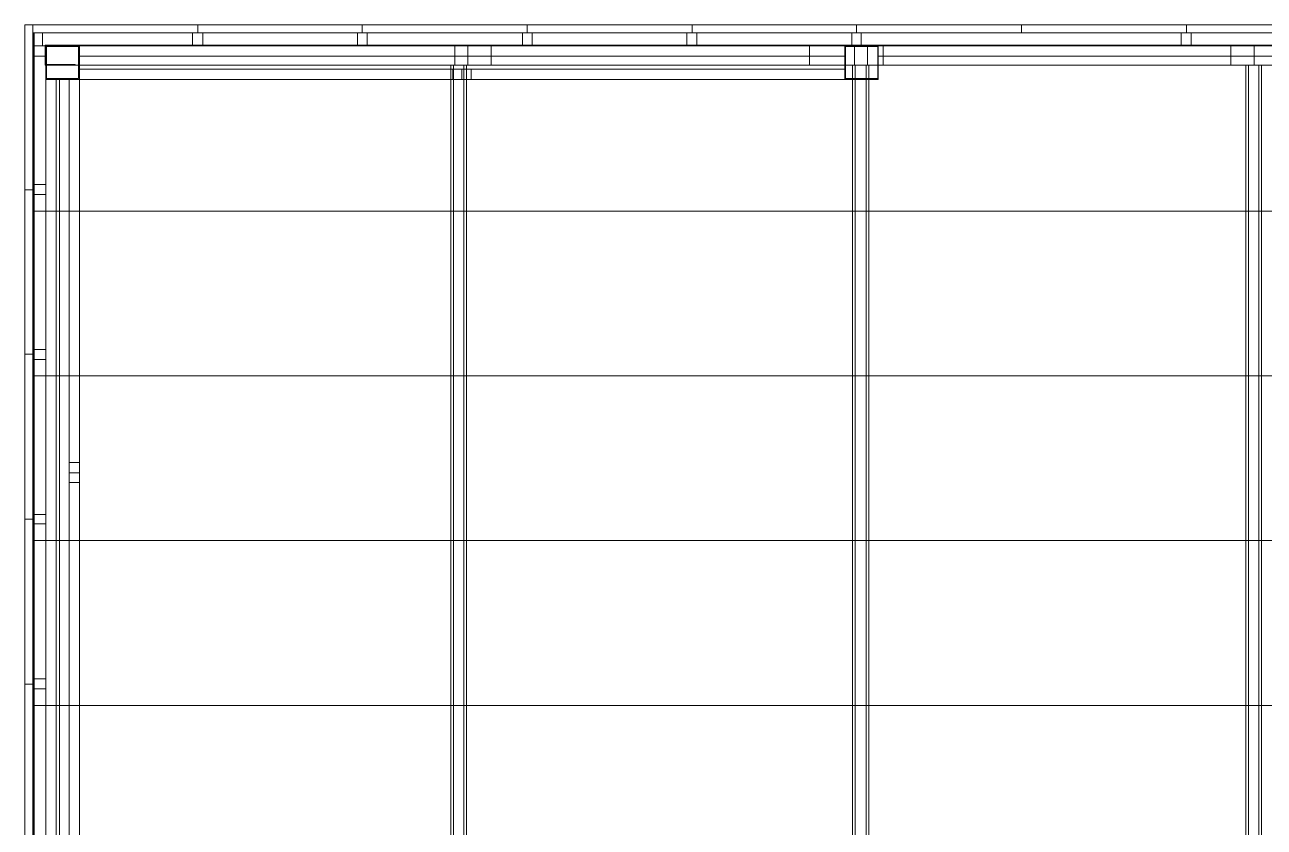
# Model space of a CAD drawing. Header units: centimetres. Extents: x 2816 to 28192, y 2553 to 18332.
# Drawn here: x 6725 to 8636, y 14315 to 15552 of the extents above; entities that cross this region are included whole.
import ezdxf

# ---------------------------------------------------------------- set-up
doc = ezdxf.new("R2010")
doc.units = ezdxf.units.CM
for name, color, linetype in [('PDF_Kaprijatat', 7, 'Continuous'), ('PDF_Paneli', 30, 'Continuous'), ('PDF_Shtyllat e Paneleve', 7, 'Continuous'), ('PDF_Themeli', 7, 'Continuous'), ('PDF_Trajet', 7, 'Continuous')]:
    doc.layers.add(name, color=color, linetype=linetype)
doc.layers.add('PDF_Panel Kulmii', color=7, linetype='Continuous', true_color=0xfafafa)
doc.layers.add('PDF_Shtyllat', color=7, linetype='Continuous', true_color=0xfafafa)

msp = doc.modelspace()

# ---------------------------------------------------------------- linework, layer by layer
at = {"layer": 'PDF_Kaprijatat', "lineweight": 0}
for points in [[(6803.1, 15489.7), (6803.1, 15490.7), (6756.8, 15490.7), (6756.8, 15519.1), (6803.1, 15519.1), (6803.1, 15520.2)], [(6756.8, 15489.7), (6756.8, 15520.2)], [(9246.8, 15520.2), (11735.7, 15520.2), (6756.8, 15520.2), (9246.8, 15520.2)], [(6756.8, 15520.2), (6756.8, 15489.7)], [(6756.8, 15520.2), (6756.8, 15520.2)], [(6756.8, 15520.2), (6756.8, 15520.2)], [(6756.8, 15519.1), (6802, 15519.1), (6803.1, 15519.1)], [(6756.8, 15519.1), (6756.8, 15519.1)], [(6802, 15519.1), (6802, 15520.2), (6803.1, 15520.2)], [(6803.1, 15520.2), (7388.5, 15520.2), (6802, 15520.2)], [(6802, 15520.2), (6802, 15520.2)], [(6802, 15519.1), (6802, 15519.1)], [(6803.1, 15520.2), (6803.1, 15520.2)], [(6803.1, 15519.1), (6803.1, 15519.1)], [(7388.5, 15520.2), (7388.5, 15489.7)], [(7388.5, 15520.2), (7388.5, 15489.7)], [(7388.5, 15520.2), (7388.5, 15520.2)], [(7408.5, 15520.2), (7935.1, 15520.2)], [(7408.5, 15489.7), (7408.5, 15520.2), (7408.5, 15489.7)], [(7408.5, 15520.2), (7408.5, 15520.2)], [(7935.1, 15520.2), (7408.5, 15520.2)], [(7408.5, 15520.2), (7408.5, 15520.2)], [(7408.5, 15520.2), (7408.5, 15520.2)], [(7444.2, 15520.2), (7444.2, 15489.7)], [(7444.2, 15520.2), (8004.4, 15520.2), (8004.4, 15489.7), (7444.2, 15489.7)], [(7444.2, 15520.2), (8004.4, 15520.2)], [(7444.2, 15520.2), (7444.2, 15520.2)], [(7935.1, 15520.2), (7935.1, 15489.7)], [(7935.1, 15520.2), (7935.1, 15520.2)], [(8004.4, 15489.7), (8004.4, 15520.2)], [(8004.4, 15520.2), (8004.4, 15520.2)], [(8584.6, 15520.2), (8024.4, 15520.2)], [(8024.4, 15520.2), (8024.4, 15489.7)], [(8024.4, 15520.2), (8024.4, 15489.7)], [(8024.4, 15520.2), (8584.6, 15520.2)], [(8024.4, 15520.2), (8024.4, 15520.2)], [(8024.4, 15520.2), (8024.4, 15520.2)], [(8620.4, 15489.7), (8620.4, 15520.2), (8048.6, 15520.2)], [(8048.6, 15489.7), (8048.6, 15520.2)], [(8620.4, 15520.2), (8048.6, 15520.2)], [(8048.6, 15520.2), (8048.6, 15520.2)], [(8584.6, 15489.7), (8584.6, 15520.2)], [(8584.6, 15520.2), (8584.6, 15520.2)], [(8620.4, 15520.2), (8620.4, 15520.2)], [(8620.4, 15520.2), (8620.4, 15489.7)], [(8620.4, 15520.2), (8620.4, 15520.2)], [(8620.4, 15520.2), (8620.4, 15520.2)], [(6802, 15490.7), (6756.8, 15490.7)], [(6756.8, 15490.7), (6756.8, 15490.7)], [(9246.8, 15489.7), (6756.8, 15489.7), (11735.7, 15489.7), (9246.8, 15489.7)], [(6756.8, 15489.7), (6756.8, 15489.7)], [(6756.8, 15489.7), (6756.8, 15489.7)], [(6803.1, 15489.7), (6802, 15489.7), (6802, 15490.7), (6803.1, 15490.7)], [(6802, 15490.7), (6802, 15490.7)], [(6802, 15489.7), (7388.5, 15489.7), (6803.1, 15489.7)], [(6802, 15489.7), (6802, 15489.7)], [(6803.1, 15490.7), (6803.1, 15490.7)], [(6803.1, 15489.7), (6803.1, 15489.7)], [(7382.2, 15489.7), (7386.4, 15489.7), (7386.4, 14246.3), (7382.2, 14246.3)], [(7402.2, 15489.7), (7382.2, 15489.7), (7382.2, 14246.3), (7402.2, 14246.3)], [(7382.2, 15489.7), (7382.2, 15489.7)], [(7386.4, 15489.7), (7406.4, 15489.7)], [(7386.4, 15489.7), (7386.4, 15489.7)], [(7388.5, 15489.7), (7388.5, 15489.7)], [(7388.5, 15489.7), (7388.5, 15489.7)], [(7388.5, 15489.7), (7388.5, 15489.7)], [(7406.4, 15489.7), (7402.2, 15489.7), (7402.2, 14246.3), (7406.4, 14246.3), (7406.4, 15489.7)], [(7402.2, 15489.7), (7402.2, 15489.7)], [(7406.4, 15489.7), (7406.4, 15489.7)], [(7408.5, 15489.7), (7935.1, 15489.7)], [(7408.5, 15489.7), (7935.1, 15489.7)], [(7408.5, 15489.7), (7408.5, 15489.7)], [(7408.5, 15489.7), (7408.5, 15489.7)], [(7444.2, 15489.7), (8004.4, 15489.7)], [(7444.2, 15489.7), (7444.2, 15489.7)], [(7935.1, 15489.7), (7935.1, 15489.7)], [(8001.3, 15489.7), (8005.5, 15489.7), (8005.5, 14246.3), (8001.3, 14246.3)], [(8022.3, 15489.7), (8001.3, 15489.7), (8001.3, 14246.3), (8022.3, 14246.3)], [(8001.3, 15489.7), (8001.3, 15489.7)], [(8004.4, 15489.7), (8004.4, 15489.7)], [(8004.4, 15489.7), (8004.4, 15489.7)], [(8005.5, 15489.7), (8026.5, 15489.7)], [(8005.5, 15489.7), (8005.5, 15489.7)], [(8026.5, 15489.7), (8022.3, 15489.7), (8022.3, 14246.3), (8026.5, 14246.3), (8026.5, 15489.7)], [(8022.3, 15489.7), (8022.3, 15489.7)], [(8024.4, 15489.7), (8584.6, 15489.7), (8024.4, 15489.7)], [(8024.4, 15489.7), (8024.4, 15489.7)], [(8024.4, 15489.7), (8024.4, 15489.7)], [(8026.5, 15489.7), (8026.5, 15489.7)], [(8620.4, 15489.7), (8048.6, 15489.7), (8620.4, 15489.7)], [(8048.6, 15489.7), (8048.6, 15489.7)], [(8584.6, 15489.7), (8584.6, 15489.7)], [(8607.7, 15489.7), (8612, 15489.7), (8612, 14246.3), (8607.7, 14246.3)], [(8627.7, 15489.7), (8607.7, 15489.7), (8607.7, 14246.3), (8627.7, 14246.3)], [(8607.7, 15489.7), (8607.7, 15489.7)], [(8612, 15489.7), (8631.9, 15489.7)], [(8612, 15489.7), (8612, 15489.7)], [(8620.4, 15489.7), (8620.4, 15489.7)], [(8620.4, 15489.7), (8620.4, 15489.7)], [(8631.9, 15489.7), (8627.7, 15489.7), (8627.7, 14246.3), (8631.9, 14246.3), (8631.9, 15489.7)], [(8627.7, 15489.7), (8627.7, 15489.7)], [(8631.9, 15489.7), (8631.9, 15489.7)], [(6778.9, 15467.6), (6757.9, 15467.6)], [(6778.9, 14224.2), (6778.9, 15467.6), (6757.9, 15467.6)], [(6757.9, 14224.2), (6778.9, 14224.2), (6778.9, 15467.6)], [(6757.9, 15467.6), (6757.9, 14224.2), (6757.9, 15467.6)], [(6757.9, 15467.6), (6757.9, 15467.6)], [(6778.9, 15467.6), (6778.9, 15467.6)], [(6778.9, 15467.6), (6778.9, 15467.6)], [(6778.9, 15467.6), (6778.9, 15467.6)]]:
    msp.add_lwpolyline(points, dxfattribs=at)
at = {"layer": 'PDF_Panel Kulmii', "lineweight": 0}
for points in [[(6739, 15539.1), (6739, 15519.1)], [(9246.8, 15539.1), (6740, 15539.1), (6739, 15539.1), (9245.7, 15539.1)], [(6739, 15539.1), (6739, 15539.1)], [(6740, 15539.1), (6740, 15519.1)], [(6740, 15539.1), (6740, 15539.1)], [(6739, 15519.1), (6739, 15264.7)], [(9246.8, 15519.1), (6740, 15519.1), (6739, 15519.1), (9245.7, 15519.1)], [(6739, 15519.1), (6739, 15519.1)], [(6740, 15519.1), (9246.8, 15519.1), (9245.7, 15519.1), (6739, 15519.1), (6740, 15519.1)], [(6739, 15519.1), (6739, 15519.1)], [(6740, 15519.1), (6740, 15264.7)], [(6740, 15519.1), (6740, 15519.1)], [(6740, 15519.1), (6740, 15519.1)], [(6740, 15264.7), (9246.8, 15264.7), (9245.7, 15264.7), (6739, 15264.7), (6740, 15264.7)], [(6739, 15264.7), (6739, 15264.7)], [(6739, 15264.7), (6739, 15010.4)], [(9246.8, 15264.7), (6740, 15264.7), (6739, 15264.7), (9245.7, 15264.7)], [(6739, 15264.7), (6739, 15264.7)], [(6740, 15264.7), (6740, 15264.7)], [(6740, 15264.7), (6740, 15010.4)], [(6740, 15264.7), (6740, 15264.7)], [(6740, 15010.4), (9246.8, 15010.4), (9245.7, 15010.4), (6739, 15010.4), (6740, 15010.4)], [(6739, 15010.4), (6739, 15010.4)], [(6739, 15010.4), (6739, 14757.1)], [(9246.8, 15010.4), (6740, 15010.4), (6739, 15010.4), (9245.7, 15010.4)], [(6739, 15010.4), (6739, 15010.4)], [(6740, 15010.4), (6740, 15010.4)], [(6740, 15010.4), (6740, 14757.1)], [(6740, 15010.4), (6740, 15010.4)], [(6740, 14757.1), (9246.8, 14757.1), (9245.7, 14757.1), (6739, 14757.1), (6740, 14757.1)], [(6739, 14757.1), (6739, 14757.1)], [(6739, 14757.1), (6739, 14502.7)], [(9246.8, 14757.1), (6740, 14757.1), (6739, 14757.1), (9245.7, 14757.1)], [(6739, 14757.1), (6739, 14757.1)], [(6740, 14757.1), (6740, 14757.1)], [(6740, 14757.1), (6740, 14502.7)], [(6740, 14757.1), (6740, 14757.1)], [(6740, 14502.7), (9246.8, 14502.7), (9245.7, 14502.7), (6739, 14502.7), (6740, 14502.7)], [(6739, 14502.7), (6739, 14502.7)], [(6739, 14502.7), (6739, 14248.4)], [(9246.8, 14502.7), (6740, 14502.7), (6739, 14502.7), (9245.7, 14502.7)], [(6739, 14502.7), (6739, 14502.7)], [(6740, 14502.7), (6740, 14502.7)], [(6740, 14502.7), (6740, 14248.4)], [(6740, 14502.7), (6740, 14502.7)]]:
    msp.add_lwpolyline(points, dxfattribs=at)
at = {"layer": 'PDF_Paneli', "lineweight": 0}
for points in [[(6725.3, 15551.7), (6737.9, 15551.7), (6737.9, 15297.3), (6725.3, 15297.3), (6725.3, 15551.7), (6725.3, 15297.3)], [(6725.3, 15551.7), (6737.9, 15551.7), (6737.9, 15297.3), (6725.3, 15297.3)], [(6725.3, 15551.7), (6725.3, 15551.7)], [(6737.9, 15539.1), (6992.3, 15539.1), (6737.9, 15539.1), (6737.9, 15551.7)], [(6737.9, 15539.1), (6737.9, 15551.7), (6992.3, 15551.7)], [(6737.9, 15551.7), (6992.3, 15551.7), (6992.3, 15539.1)], [(6737.9, 15551.7), (6737.9, 15551.7)], [(6737.9, 15551.7), (6737.9, 15551.7)], [(6737.9, 15551.7), (6737.9, 15551.7)], [(6737.9, 15539.1), (6737.9, 15539.1)], [(6737.9, 15539.1), (6737.9, 15539.1)], [(6992.3, 15551.7), (6992.3, 15539.1)], [(6992.3, 15551.7), (6992.3, 15551.7)], [(6992.3, 15539.1), (7245.6, 15539.1), (6992.3, 15539.1), (6992.3, 15551.7)], [(6992.3, 15539.1), (6992.3, 15551.7), (7245.6, 15551.7)], [(6992.3, 15551.7), (7245.6, 15551.7), (7245.6, 15539.1)], [(6992.3, 15551.7), (6992.3, 15551.7)], [(6992.3, 15539.1), (6992.3, 15539.1)], [(6992.3, 15539.1), (6992.3, 15539.1)], [(6992.3, 15539.1), (6992.3, 15539.1)], [(7245.6, 15551.7), (7245.6, 15539.1)], [(7245.6, 15551.7), (7245.6, 15551.7)], [(7245.6, 15539.1), (7499.9, 15539.1), (7245.6, 15539.1), (7245.6, 15551.7)], [(7245.6, 15539.1), (7245.6, 15551.7), (7499.9, 15551.7)], [(7245.6, 15551.7), (7499.9, 15551.7), (7499.9, 15539.1)], [(7245.6, 15551.7), (7245.6, 15551.7)], [(7245.6, 15539.1), (7245.6, 15539.1)], [(7245.6, 15539.1), (7245.6, 15539.1)], [(7245.6, 15539.1), (7245.6, 15539.1)], [(7499.9, 15551.7), (7499.9, 15539.1)], [(7499.9, 15551.7), (7499.9, 15551.7)], [(7499.9, 15539.1), (7754.3, 15539.1), (7499.9, 15539.1), (7499.9, 15551.7)], [(7499.9, 15539.1), (7499.9, 15551.7), (7754.3, 15551.7)], [(7499.9, 15551.7), (7754.3, 15551.7), (7754.3, 15539.1)], [(7499.9, 15551.7), (7499.9, 15551.7)], [(7499.9, 15539.1), (7499.9, 15539.1)], [(7499.9, 15539.1), (7499.9, 15539.1)], [(7499.9, 15539.1), (7499.9, 15539.1)], [(7754.3, 15551.7), (7754.3, 15539.1)], [(7754.3, 15551.7), (7754.3, 15551.7)], [(7754.3, 15539.1), (8007.6, 15539.1), (7754.3, 15539.1), (7754.3, 15551.7)], [(7754.3, 15539.1), (7754.3, 15551.7), (8007.6, 15551.7)], [(7754.3, 15551.7), (8007.6, 15551.7), (8007.6, 15539.1)], [(7754.3, 15551.7), (7754.3, 15551.7)], [(7754.3, 15539.1), (7754.3, 15539.1)], [(7754.3, 15539.1), (7754.3, 15539.1)], [(7754.3, 15539.1), (7754.3, 15539.1)], [(8007.6, 15551.7), (8007.6, 15539.1)], [(8007.6, 15551.7), (8007.6, 15551.7)], [(8007.6, 15539.1), (8261.9, 15539.1), (8007.6, 15539.1), (8007.6, 15551.7)], [(8007.6, 15539.1), (8007.6, 15551.7), (8261.9, 15551.7)], [(8007.6, 15551.7), (8261.9, 15551.7), (8261.9, 15539.1)], [(8007.6, 15551.7), (8007.6, 15551.7)], [(8007.6, 15539.1), (8007.6, 15539.1)], [(8007.6, 15539.1), (8007.6, 15539.1)], [(8007.6, 15539.1), (8007.6, 15539.1)], [(8261.9, 15551.7), (8261.9, 15539.1)], [(8261.9, 15551.7), (8261.9, 15551.7)], [(8261.9, 15539.1), (8516.3, 15539.1), (8261.9, 15539.1), (8261.9, 15551.7)], [(8261.9, 15539.1), (8261.9, 15551.7), (8516.3, 15551.7)], [(8261.9, 15551.7), (8516.3, 15551.7), (8516.3, 15539.1)], [(8261.9, 15551.7), (8261.9, 15551.7)], [(8261.9, 15539.1), (8261.9, 15539.1)], [(8261.9, 15539.1), (8261.9, 15539.1)], [(8261.9, 15539.1), (8261.9, 15539.1)], [(8516.3, 15551.7), (8516.3, 15539.1)], [(8516.3, 15551.7), (8516.3, 15551.7)], [(8516.3, 15539.1), (8769.6, 15539.1), (8516.3, 15539.1), (8516.3, 15551.7)], [(8516.3, 15539.1), (8516.3, 15551.7), (8769.6, 15551.7)], [(8516.3, 15551.7), (8769.6, 15551.7), (8769.6, 15539.1)], [(8516.3, 15551.7), (8516.3, 15551.7)], [(8516.3, 15539.1), (8516.3, 15539.1)], [(8516.3, 15539.1), (8516.3, 15539.1)], [(8516.3, 15539.1), (8516.3, 15539.1)], [(6725.3, 15297.3), (6725.3, 15297.3)], [(6725.3, 15297.3), (6737.9, 15297.3), (6737.9, 15044), (6725.3, 15044), (6725.3, 15297.3), (6725.3, 15044)], [(6725.3, 15297.3), (6737.9, 15297.3), (6737.9, 15044), (6725.3, 15044)], [(6725.3, 15297.3), (6725.3, 15297.3)], [(6737.9, 15297.3), (6737.9, 15297.3)], [(6737.9, 15297.3), (6737.9, 15297.3)], [(6737.9, 15297.3), (6737.9, 15297.3)], [(6725.3, 15044), (6725.3, 15044)], [(6725.3, 15044), (6737.9, 15044), (6737.9, 14789.7), (6725.3, 14789.7), (6725.3, 15044), (6725.3, 14789.7)], [(6725.3, 15044), (6737.9, 15044), (6737.9, 14789.7), (6725.3, 14789.7)], [(6725.3, 15044), (6725.3, 15044)], [(6737.9, 15044), (6737.9, 15044)], [(6737.9, 15044), (6737.9, 15044)], [(6737.9, 15044), (6737.9, 15044)], [(6725.3, 14789.7), (6725.3, 14789.7)], [(6725.3, 14789.7), (6737.9, 14789.7), (6737.9, 14535.3), (6725.3, 14535.3), (6725.3, 14789.7), (6725.3, 14535.3)], [(6725.3, 14789.7), (6737.9, 14789.7), (6737.9, 14535.3), (6725.3, 14535.3)], [(6725.3, 14789.7), (6725.3, 14789.7)], [(6737.9, 14789.7), (6737.9, 14789.7)], [(6737.9, 14789.7), (6737.9, 14789.7)], [(6737.9, 14789.7), (6737.9, 14789.7)], [(6725.3, 14535.3), (6725.3, 14535.3)], [(6725.3, 14535.3), (6737.9, 14535.3), (6737.9, 14282), (6725.3, 14282), (6725.3, 14535.3), (6725.3, 14282)], [(6725.3, 14535.3), (6737.9, 14535.3), (6737.9, 14282), (6725.3, 14282)], [(6725.3, 14535.3), (6725.3, 14535.3)], [(6737.9, 14535.3), (6737.9, 14535.3)], [(6737.9, 14535.3), (6737.9, 14535.3)], [(6737.9, 14535.3), (6737.9, 14535.3)]]:
    msp.add_lwpolyline(points, dxfattribs=at)
at = {"layer": 'PDF_Shtyllat', "lineweight": 0}
for points in [[(6757.9, 15467.6), (6809.4, 15467.6), (6757.9, 15467.6), (6757.9, 15519.1)], [(6757.9, 15467.6), (6757.9, 15519.1), (6809.4, 15519.1)], [(6757.9, 15519.1), (6809.4, 15519.1), (6809.4, 15467.6)], [(6757.9, 15519.1), (6757.9, 15519.1)], [(6758.9, 15518.1), (6758.9, 15518.1)], [(6808.3, 15468.7), (6758.9, 15468.7), (6758.9, 15518.1), (6808.3, 15518.1), (6808.3, 15468.7), (6758.9, 15468.7)], [(6808.3, 15468.7), (6808.3, 15518.1), (6758.9, 15518.1), (6758.9, 15468.7)], [(6758.9, 15518.1), (6758.9, 15518.1)], [(6808.3, 15518.1), (6808.3, 15518.1)], [(6808.3, 15518.1), (6808.3, 15518.1)], [(6808.3, 15518.1), (6808.3, 15518.1)], [(6809.4, 15519.1), (6809.4, 15467.6)], [(6809.4, 15519.1), (6809.4, 15519.1)], [(7989.7, 15467.6), (8041.2, 15467.6), (7989.7, 15467.6), (7989.7, 15519.1)], [(7989.7, 15467.6), (7989.7, 15519.1), (8041.2, 15519.1)], [(7989.7, 15519.1), (8041.2, 15519.1), (8041.2, 15467.6)], [(7989.7, 15519.1), (7989.7, 15519.1)], [(7990.8, 15518.1), (7990.8, 15518.1)], [(8040.2, 15468.7), (7990.8, 15468.7), (7990.8, 15518.1), (8040.2, 15518.1), (8040.2, 15468.7), (7990.8, 15468.7)], [(8040.2, 15468.7), (8040.2, 15518.1), (7990.8, 15518.1), (7990.8, 15468.7)], [(7990.8, 15518.1), (7990.8, 15518.1)], [(8040.2, 15518.1), (8040.2, 15518.1)], [(8040.2, 15518.1), (8040.2, 15518.1)], [(8040.2, 15518.1), (8040.2, 15518.1)], [(8041.2, 15519.1), (8041.2, 15467.6)], [(8041.2, 15519.1), (8041.2, 15519.1)], [(6757.9, 15467.6), (6757.9, 15467.6)], [(6757.9, 15467.6), (6757.9, 15467.6)], [(6758.9, 15468.7), (6758.9, 15468.7)], [(6758.9, 15468.7), (6758.9, 15468.7)], [(6808.3, 15468.7), (6808.3, 15468.7)], [(6808.3, 15468.7), (6808.3, 15468.7)], [(6809.4, 15467.6), (6809.4, 15467.6)], [(7989.7, 15467.6), (7989.7, 15467.6)], [(7989.7, 15467.6), (7989.7, 15467.6)], [(7990.8, 15468.7), (7990.8, 15468.7)], [(7990.8, 15468.7), (7990.8, 15468.7)], [(8040.2, 15468.7), (8040.2, 15468.7)], [(8040.2, 15468.7), (8040.2, 15468.7)], [(8041.2, 15467.6), (8041.2, 15467.6)]]:
    msp.add_lwpolyline(points, dxfattribs=at)
at = {"layer": 'PDF_Shtyllat e Paneleve', "lineweight": 0}
for points in [[(6752.6, 15519.1), (6737.9, 15519.1), (6737.9, 15539.1), (6752.6, 15539.1), (6752.6, 15519.1), (6752.6, 15539.1)], [(6752.6, 15519.1), (6737.9, 15519.1), (6737.9, 15539.1), (6752.6, 15539.1)], [(6737.9, 15539.1), (6737.9, 15539.1)], [(6752.6, 15539.1), (6752.6, 15539.1)], [(6999.6, 15519.1), (6983.9, 15519.1), (6983.9, 15539.1), (6999.6, 15539.1), (6999.6, 15519.1), (6999.6, 15539.1)], [(6999.6, 15519.1), (6983.9, 15519.1), (6983.9, 15539.1), (6999.6, 15539.1)], [(6983.9, 15539.1), (6983.9, 15539.1)], [(6999.6, 15539.1), (6999.6, 15539.1)], [(7252.9, 15519.1), (7238.2, 15519.1), (7238.2, 15539.1), (7252.9, 15539.1), (7252.9, 15519.1), (7252.9, 15539.1)], [(7252.9, 15519.1), (7238.2, 15519.1), (7238.2, 15539.1), (7252.9, 15539.1)], [(7238.2, 15539.1), (7238.2, 15539.1)], [(7252.9, 15539.1), (7252.9, 15539.1)], [(7507.3, 15519.1), (7492.6, 15519.1), (7492.6, 15539.1), (7507.3, 15539.1), (7507.3, 15519.1), (7507.3, 15539.1)], [(7507.3, 15519.1), (7492.6, 15519.1), (7492.6, 15539.1), (7507.3, 15539.1)], [(7492.6, 15539.1), (7492.6, 15539.1)], [(7507.3, 15539.1), (7507.3, 15539.1)], [(7761.6, 15519.1), (7745.9, 15519.1), (7745.9, 15539.1), (7761.6, 15539.1), (7761.6, 15519.1), (7761.6, 15539.1)], [(7761.6, 15519.1), (7745.9, 15519.1), (7745.9, 15539.1), (7761.6, 15539.1)], [(7745.9, 15539.1), (7745.9, 15539.1)], [(7761.6, 15539.1), (7761.6, 15539.1)], [(8014.9, 15519.1), (8000.2, 15519.1), (8000.2, 15539.1), (8014.9, 15539.1), (8014.9, 15519.1), (8014.9, 15539.1)], [(8014.9, 15519.1), (8000.2, 15519.1), (8000.2, 15539.1), (8014.9, 15539.1)], [(8000.2, 15539.1), (8000.2, 15539.1)], [(8014.9, 15539.1), (8014.9, 15539.1)], [(8523.7, 15519.1), (8507.9, 15519.1), (8507.9, 15539.1), (8523.7, 15539.1), (8523.7, 15519.1), (8523.7, 15539.1)], [(8523.7, 15519.1), (8507.9, 15519.1), (8507.9, 15539.1), (8523.7, 15539.1)], [(8507.9, 15539.1), (8507.9, 15539.1)], [(8523.7, 15539.1), (8523.7, 15539.1)], [(6737.9, 15519.1), (6737.9, 15503.3), (6737.9, 15519.1), (6757.9, 15519.1)], [(6737.9, 15519.1), (6757.9, 15519.1), (6757.9, 15503.3)], [(6757.9, 15519.1), (6757.9, 15503.3), (6737.9, 15503.3)], [(6737.9, 15519.1), (6737.9, 15519.1)], [(6737.9, 15519.1), (6737.9, 15519.1)], [(6737.9, 15519.1), (6737.9, 15519.1)], [(6737.9, 15519.1), (6737.9, 15519.1)], [(6752.6, 15519.1), (6752.6, 15519.1)], [(6757.9, 15519.1), (6757.9, 15519.1)], [(6983.9, 15519.1), (6983.9, 15519.1)], [(6983.9, 15519.1), (6983.9, 15519.1)], [(6999.6, 15519.1), (6999.6, 15519.1)], [(7238.2, 15519.1), (7238.2, 15519.1)], [(7238.2, 15519.1), (7238.2, 15519.1)], [(7252.9, 15519.1), (7252.9, 15519.1)], [(7492.6, 15519.1), (7492.6, 15519.1)], [(7492.6, 15519.1), (7492.6, 15519.1)], [(7507.3, 15519.1), (7507.3, 15519.1)], [(7745.9, 15519.1), (7745.9, 15519.1)], [(7745.9, 15519.1), (7745.9, 15519.1)], [(7761.6, 15519.1), (7761.6, 15519.1)], [(8000.2, 15519.1), (8000.2, 15519.1)], [(8000.2, 15519.1), (8000.2, 15519.1)], [(8014.9, 15519.1), (8014.9, 15519.1)], [(8507.9, 15519.1), (8507.9, 15519.1)], [(8507.9, 15519.1), (8507.9, 15519.1)], [(8523.7, 15519.1), (8523.7, 15519.1)], [(6757.9, 15503.3), (6737.9, 15503.3)], [(6737.9, 15503.3), (6737.9, 15503.3)], [(6757.9, 15503.3), (6757.9, 15503.3)], [(6737.9, 15305.7), (6737.9, 15290), (6737.9, 15305.7), (6757.9, 15305.7)], [(6737.9, 15305.7), (6757.9, 15305.7), (6757.9, 15290)], [(6757.9, 15305.7), (6757.9, 15290), (6737.9, 15290)], [(6737.9, 15305.7), (6737.9, 15305.7)], [(6737.9, 15305.7), (6737.9, 15305.7)], [(6757.9, 15290), (6737.9, 15290)], [(6737.9, 15290), (6737.9, 15290)], [(6757.9, 15305.7), (6757.9, 15305.7)], [(6757.9, 15290), (6757.9, 15290)], [(6737.9, 15051.4), (6737.9, 15035.6), (6737.9, 15051.4), (6757.9, 15051.4)], [(6737.9, 15051.4), (6757.9, 15051.4), (6757.9, 15035.6)], [(6757.9, 15051.4), (6757.9, 15035.6), (6737.9, 15035.6)], [(6737.9, 15051.4), (6737.9, 15051.4)], [(6737.9, 15051.4), (6737.9, 15051.4)], [(6757.9, 15051.4), (6757.9, 15051.4)], [(6757.9, 15035.6), (6737.9, 15035.6)], [(6737.9, 15035.6), (6737.9, 15035.6)], [(6757.9, 15035.6), (6757.9, 15035.6)], [(6737.9, 14797), (6737.9, 14782.3), (6737.9, 14797), (6757.9, 14797)], [(6737.9, 14797), (6757.9, 14797), (6757.9, 14782.3)], [(6757.9, 14797), (6757.9, 14782.3), (6737.9, 14782.3)], [(6737.9, 14797), (6737.9, 14797)], [(6737.9, 14797), (6737.9, 14797)], [(6757.9, 14797), (6757.9, 14797)], [(6757.9, 14782.3), (6737.9, 14782.3)], [(6737.9, 14782.3), (6737.9, 14782.3)], [(6757.9, 14782.3), (6757.9, 14782.3)], [(6737.9, 14543.7), (6737.9, 14528), (6737.9, 14543.7), (6757.9, 14543.7)], [(6737.9, 14543.7), (6757.9, 14543.7), (6757.9, 14528)], [(6757.9, 14543.7), (6757.9, 14528), (6737.9, 14528)], [(6737.9, 14543.7), (6737.9, 14543.7)], [(6737.9, 14543.7), (6737.9, 14543.7)], [(6757.9, 14543.7), (6757.9, 14543.7)], [(6757.9, 14528), (6737.9, 14528)], [(6737.9, 14528), (6737.9, 14528)], [(6757.9, 14528), (6757.9, 14528)]]:
    msp.add_lwpolyline(points, dxfattribs=at)
at = {"layer": 'PDF_Themeli', "lineweight": 0}
for points in [[(6725.3, 15551.7), (11769.4, 15551.7)], [(11769.4, 15551.7), (6725.3, 15551.7), (6725.3, 5325.9), (6725.3, 15551.7)], [(6725.3, 15551.7), (6725.3, 15551.7)]]:
    msp.add_lwpolyline(points, dxfattribs=at)
at = {"layer": 'PDF_Trajet', "lineweight": 0}
for points in [[(6809.4, 15503.3), (6809.4, 15519.1), (7989.7, 15519.1), (7989.7, 15503.3), (6809.4, 15503.3), (7989.7, 15503.3)], [(6809.4, 15503.3), (6809.4, 15519.1), (7989.7, 15519.1), (7989.7, 15503.3)], [(6809.4, 15519.1), (6809.4, 15519.1)], [(6809.4, 15519.1), (6809.4, 15519.1)], [(7989.7, 15519.1), (7989.7, 15519.1)], [(8041.2, 15503.3), (8041.2, 15519.1), (9221.6, 15519.1), (9221.6, 15503.3), (8041.2, 15503.3), (9221.6, 15503.3)], [(8041.2, 15503.3), (8041.2, 15519.1), (9221.6, 15519.1), (9221.6, 15503.3)], [(8041.2, 15519.1), (8041.2, 15519.1)], [(8041.2, 15519.1), (8041.2, 15519.1)], [(6809.4, 15503.3), (6809.4, 15503.3)], [(7989.7, 15503.3), (7989.7, 15503.3)], [(8041.2, 15503.3), (8041.2, 15503.3)], [(6809.4, 15467.6), (6809.4, 15483.4), (6809.4, 15467.6)], [(7385.4, 15483.4), (6809.4, 15483.4), (7385.4, 15483.4)], [(6809.4, 15483.4), (7399, 15483.4), (7989.7, 15483.4), (7413.7, 15483.4), (7989.7, 15483.4), (7399, 15483.4), (6809.4, 15483.4)], [(7989.7, 15467.6), (7399, 15467.6), (6809.4, 15467.6), (7385.4, 15467.6), (6809.4, 15467.6), (7399, 15467.6), (7989.7, 15467.6), (7413.7, 15467.6), (7989.7, 15467.6), (7989.7, 15483.4), (7989.7, 15467.6)], [(6809.4, 15467.6), (6809.4, 15483.4), (6809.4, 15467.6)], [(6809.4, 15483.4), (6809.4, 15483.4)], [(6809.4, 15483.4), (6809.4, 15483.4)], [(6809.4, 15483.4), (6809.4, 15483.4)], [(6809.4, 15483.4), (6809.4, 15483.4)], [(7385.4, 15483.4), (7385.4, 15467.6)], [(7385.4, 15483.4), (7385.4, 15483.4)], [(7399, 15467.6), (7399, 15483.4)], [(7399, 15467.6), (7399, 15483.4)], [(7399, 15483.4), (7399, 15483.4)], [(7399, 15483.4), (7399, 15483.4)], [(7413.7, 15483.4), (7413.7, 15467.6)], [(7413.7, 15483.4), (7413.7, 15483.4)], [(7989.7, 15483.4), (7989.7, 15467.6), (7989.7, 15483.4)], [(7989.7, 15483.4), (7989.7, 15483.4)], [(7989.7, 15483.4), (7989.7, 15483.4)], [(7989.7, 15483.4), (7989.7, 15483.4)], [(7989.7, 15483.4), (7989.7, 15483.4)], [(6809.4, 15467.6), (6757.9, 15467.6), (6757.9, 14254.7), (6809.4, 14254.7), (6809.4, 15467.6), (6809.4, 14254.7)], [(6809.4, 15467.6), (6757.9, 15467.6), (6757.9, 14254.7), (6809.4, 14254.7)], [(6757.9, 15467.6), (6757.9, 15467.6)], [(6757.9, 15467.6), (6757.9, 15467.6)], [(6757.9, 15467.6), (6773.6, 15467.6), (6773.6, 14254.7), (6757.9, 14254.7), (6757.9, 15467.6), (6757.9, 14254.7)], [(6757.9, 15467.6), (6773.6, 15467.6), (6773.6, 14254.7), (6757.9, 14254.7)], [(6757.9, 15467.6), (6757.9, 15467.6)], [(6773.6, 15467.6), (6773.6, 15467.6)], [(6773.6, 15467.6), (6773.6, 15467.6)], [(6809.4, 15467.6), (6793.6, 15467.6), (6809.4, 15467.6)], [(6793.6, 15467.6), (6793.6, 15467.6)], [(6793.6, 14876.9), (6793.6, 15467.6), (6793.6, 14861.1), (6793.6, 14254.7), (6793.6, 14846.4), (6793.6, 14254.7), (6793.6, 14861.1), (6793.6, 15467.6), (6793.6, 14876.9)], [(6793.6, 15467.6), (6809.4, 15467.6), (6793.6, 15467.6)], [(6793.6, 15467.6), (6793.6, 15467.6)], [(6793.6, 15467.6), (6793.6, 15467.6)], [(6793.6, 15467.6), (6793.6, 15467.6)], [(6809.4, 15467.6), (6809.4, 15467.6)], [(6809.4, 14861.1), (6809.4, 14254.7), (6809.4, 14846.4), (6809.4, 14254.7), (6809.4, 14861.1), (6809.4, 15467.6), (6809.4, 14876.9), (6809.4, 15467.6), (6809.4, 14861.1)], [(6809.4, 15467.6), (6809.4, 15467.6)], [(6809.4, 15467.6), (6809.4, 15467.6)], [(6809.4, 15467.6), (6809.4, 15467.6)], [(6809.4, 15467.6), (6809.4, 15467.6)], [(6809.4, 15467.6), (6809.4, 15467.6)], [(6809.4, 15467.6), (6809.4, 15467.6)], [(6809.4, 15467.6), (6809.4, 15467.6)], [(6809.4, 15467.6), (6809.4, 15467.6)], [(7385.4, 15467.6), (7385.4, 15467.6)], [(7399, 15467.6), (7399, 15467.6)], [(7399, 15467.6), (7399, 15467.6)], [(7413.7, 15467.6), (7413.7, 15467.6)], [(7989.7, 15467.6), (7989.7, 15467.6)], [(7989.7, 15467.6), (7989.7, 15467.6)], [(7989.7, 15467.6), (7989.7, 15467.6)], [(6793.6, 14876.9), (6809.4, 14876.9)], [(6793.6, 14876.9), (6793.6, 14876.9)], [(6809.4, 14876.9), (6809.4, 14876.9)], [(6809.4, 14861.1), (6793.6, 14861.1)], [(6809.4, 14861.1), (6793.6, 14861.1)], [(6793.6, 14861.1), (6793.6, 14861.1)], [(6793.6, 14861.1), (6793.6, 14861.1)], [(6809.4, 14861.1), (6809.4, 14861.1)], [(6809.4, 14861.1), (6809.4, 14861.1)], [(6793.6, 14846.4), (6809.4, 14846.4)], [(6793.6, 14846.4), (6793.6, 14846.4)], [(6809.4, 14846.4), (6809.4, 14846.4)]]:
    msp.add_lwpolyline(points, dxfattribs=at)

doc.saveas('drawing.dxf')
